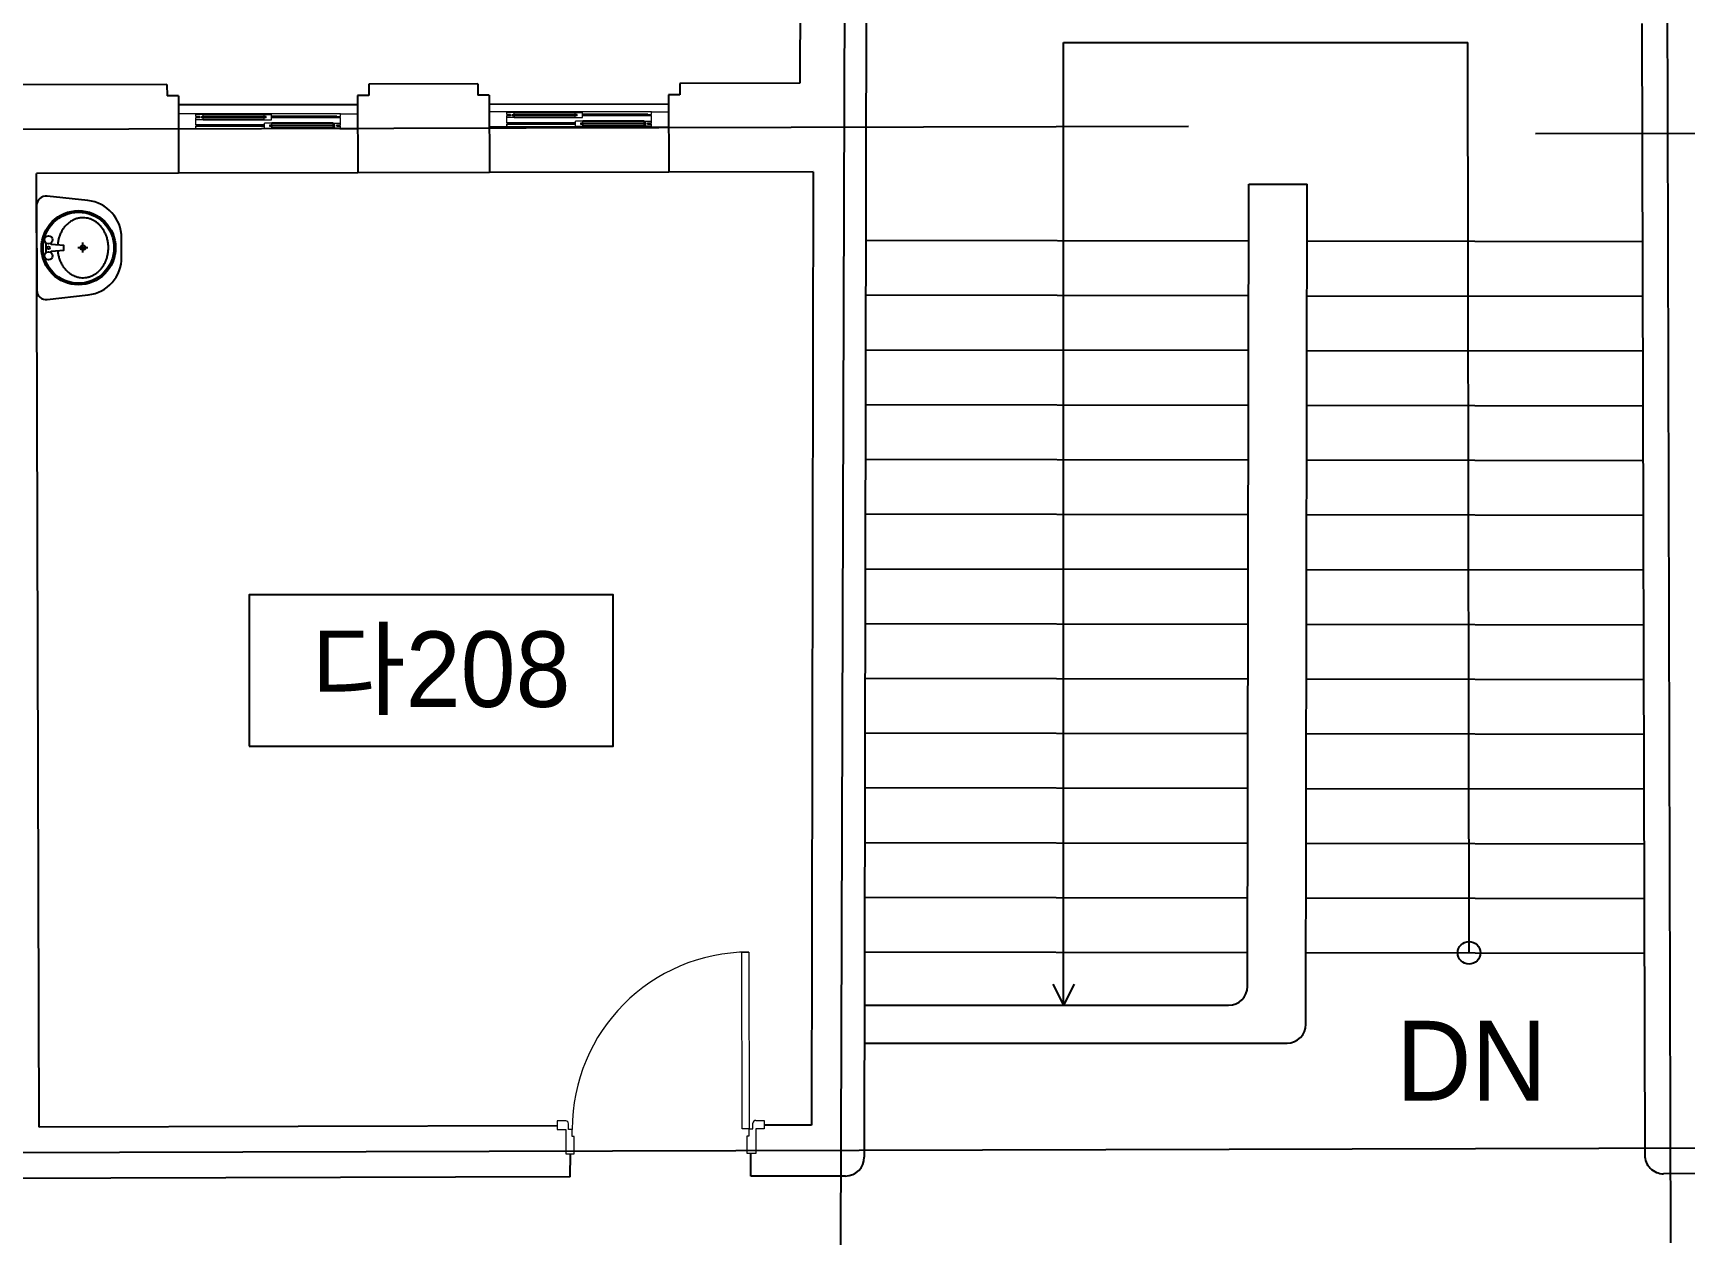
# Model space of a CAD drawing. Header units: millimetres. Extents: x 580267 to 706267, y -57600 to 28800.
# Drawn here: x 651432 to 660184, y -18428 to -12008 of the extents above; entities that cross this region are included whole.
import ezdxf
from ezdxf.enums import TextEntityAlignment as Align

# ---------------------------------------------------------------- set-up
doc = ezdxf.new("R2010")
doc.units = ezdxf.units.MM
doc.header["$LTSCALE"] = 5
for name, color, linetype in [('A-ELEV-0', 7, 'Continuous'), ('text', 7, 'Continuous'), ('단면선', 2, 'Continuous'), ('입면', 7, 'Continuous'), ('입면선', 8, 'Continuous'), ('중심선', 1, 'Continuous')]:
    doc.layers.add(name, color=color, linetype=linetype)
doc.layers.add('ELE-2 (마감 창호)', color=4, linetype='Continuous', lineweight=9)
doc.styles.get("Standard").update_dxf_attribs({"font": 'Gulim.ttf'})

# ---------------------------------------------------------------- blocks, each defined once
blk = doc.blocks.new('A$C26F80365')
at = {"layer": '입면선'}
for p, q in [((-25, 194.2), (25, 194.2)), ((-26, 0), (27, 0)), ((0, -26.6), (0, 26.4))]:
    blk.add_line(p, q, dxfattribs=at)
blk.add_lwpolyline([(-51, -205), (51, -205, 0.382162), (249.8, -27.1), (273.8, 189.5, 0.447008), (224.1, 245), (-224.1, 245, 0.447008), (-273.8, 189.5), (-249.8, -27.1, 0.382162)], format="xyb", close=True, dxfattribs=at)
blk.add_lwpolyline([(-25, 170.3), (-22.4, 170.3, -0.386916), (-18.1, 166.4), (-12, 101.1), (12, 101.1), (18.1, 166.4, -0.386916), (22.4, 170.3), (25, 170.3)], format="xyb", dxfattribs=at)
for centre, radius in [((0, 23.4), 196.4), ((0, 23.4), 187.9), ((-42.7, 182.3), 21.4), ((0, 182.3), 6.83), ((42.7, 182.3), 21.4), ((0, -0.1), 12.8)]:
    blk.add_circle(centre, radius, dxfattribs=at)
blk.add_rational_spline([(-15.1, 134.2), (-270, 113.6), (-135, -71.2), (0, -256.1), (135, -71.2), (270, 113.6), (15.1, 134.2)], [1, 0.527194519268, 1, 0.527194519268, 1, 0.527194519268, 1], degree=2, knots=[0, 0, 0, 0.333333, 0.333333, 0.666667, 0.666667, 1, 1, 1], dxfattribs=at)

msp = doc.modelspace()

# ---------------------------------------------------------------- linework, layer by layer
at = {"layer": 'A-ELEV-0', "linetype": 'ByBlock'}
for p, q in [((657866.1, -17058.7), (657873.2, -12808.8)), ((657873.2, -12808.8), (658183.2, -12809.3)), ((658175.8, -17258.7), (658183.2, -12809.3)), ((655843.7, -13105.4), (657872.7, -13108.8)), ((658182.7, -13109.3), (659958.3, -13112.3)), ((655843.2, -13395.4), (657872.2, -13398.8)), ((658182.2, -13399.3), (659959.1, -13402.3)), ((655842.7, -13685.4), (657871.7, -13688.8)), ((658181.7, -13689.3), (659959.8, -13692.3)), ((655842.3, -13975.4), (657871.3, -13978.8)), ((658181.3, -13979.3), (659960.6, -13982.3)), ((655841.8, -14265.4), (657870.8, -14268.8)), ((658180.8, -14269.3), (659961.3, -14272.3)), ((655841.3, -14555.4), (657870.3, -14558.8)), ((658180.3, -14559.3), (659962.1, -14562.3)), ((655840.8, -14845.4), (657869.8, -14848.8)), ((658179.8, -14849.3), (659962.8, -14852.3)), ((655840.3, -15135.4), (657869.3, -15138.8)), ((658179.3, -15139.3), (659963.5, -15142.3)), ((655839.8, -15425.4), (657868.8, -15428.8)), ((658178.8, -15429.3), (659964.3, -15432.3)), ((655839.4, -15715.4), (657868.4, -15718.8)), ((658178.4, -15719.3), (659965, -15722.3)), ((655838.9, -16005.4), (657867.9, -16008.8)), ((658177.9, -16009.3), (659965.8, -16012.3)), ((655838.4, -16295.4), (657867.4, -16298.8)), ((658177.4, -16299.3), (659966.5, -16302.3)), ((655837.9, -16585.4), (657866.9, -16588.8)), ((658176.9, -16589.3), (659967.2, -16592.3)), ((655837.4, -16875.4), (657866.4, -16878.8)), ((658176.4, -16879.3), (659968, -16882.3)), ((655835.4, -17158.5), (657766.1, -17158.5)), ((655835.4, -17358.5), (658075.8, -17358.5))]:
    msp.add_line(p, q, dxfattribs=at)
for centre in [(657766.1, -17058.5), (658075.8, -17258.5)]:
    msp.add_arc(centre, 100, 270, 359.90421, dxfattribs=at)
at = {"layer": 'ELE-2 (마감 창호)'}
for p, q in [((653941.1, -12425.2), (653849.3, -12425.2)), ((654709, -12425.2), (653941.1, -12425.2)), ((653941.1, -12440.2), (653941.1, -12425.2)), ((654709, -12440.2), (654709, -12425.2)), ((654709, -12425.2), (654799.3, -12425.2)), ((652293.6, -12436), (652201.8, -12436)), ((653061.5, -12436), (652293.6, -12436)), ((652293.6, -12451), (652293.6, -12436)), ((652313.6, -12451), (652293.6, -12451)), ((652293.6, -12496), (652293.6, -12456)), ((652313.6, -12456), (652293.6, -12456)), ((652313.6, -12496), (652293.6, -12496)), ((652293.6, -12513), (652293.6, -12501)), ((652313.6, -12501), (652293.6, -12501)), ((652298.6, -12513), (652293.6, -12513)), ((652294.6, -12450), (652294.6, -12440)), ((652333.6, -12440), (652294.6, -12440)), ((652314.6, -12450), (652294.6, -12450)), ((652294.6, -12467), (652294.6, -12457)), ((652314.6, -12457), (652294.6, -12457)), ((652333.6, -12467), (652294.6, -12467)), ((652298.6, -12516), (652298.6, -12513)), ((652313.6, -12456), (652313.6, -12451)), ((652313.6, -12501), (652313.6, -12496)), ((652314.6, -12457), (652314.6, -12450)), ((652323.6, -12449.5), (652333.6, -12448.5)), ((652323.6, -12457.5), (652323.6, -12449.5)), ((652333.6, -12458.5), (652323.6, -12457.5)), ((652328.6, -12456.5), (652328.6, -12450.5)), ((652662, -12450.5), (652328.6, -12450.5)), ((652662, -12456.5), (652328.6, -12456.5)), ((652333.6, -12448.5), (652333.6, -12440)), ((652335.6, -12449), (652333.6, -12448.5)), ((652335.6, -12458), (652333.6, -12458.5)), ((652333.6, -12467), (652333.6, -12458.5)), ((652336.6, -12450.5), (652335.6, -12449)), ((652336.6, -12456.5), (652335.6, -12458)), ((652654, -12450.5), (652655, -12449)), ((652654, -12456.5), (652655, -12458)), ((652655, -12449), (652657, -12448.5)), ((652655, -12458), (652657, -12458.5)), ((652657, -12448.5), (652657, -12440)), ((652657, -12440), (652696, -12440)), ((652667, -12449.5), (652657, -12448.5)), ((652667, -12457.5), (652657, -12458.5)), ((652657, -12467), (652657, -12458.5)), ((652657, -12467), (652696, -12467)), ((652658, -12512), (652658, -12485)), ((652697, -12485), (652658, -12485)), ((652697, -12485), (652658, -12485)), ((652658, -12512), (652697, -12512)), ((652662, -12456.5), (652662, -12450.5)), ((652667, -12457.5), (652667, -12449.5)), ((652687, -12494.5), (652697, -12493.5)), ((652687, -12502.5), (652687, -12494.5)), ((652697, -12503.5), (652687, -12502.5)), ((652692, -12501.5), (652692, -12495.5)), ((653025.5, -12495.5), (652692, -12495.5)), ((653025.5, -12501.5), (652692, -12501.5)), ((652696, -12467), (652696, -12440)), ((652697, -12493.5), (652697, -12485)), ((652699, -12494), (652697, -12493.5)), ((652699, -12503), (652697, -12503.5)), ((652697, -12512), (652697, -12503.5)), ((652700, -12495.5), (652699, -12494)), ((652700, -12501.5), (652699, -12503)), ((653018.5, -12495.5), (653019.5, -12494)), ((653018.5, -12501.5), (653019.5, -12503)), ((653019.5, -12494), (653021.5, -12493.5)), ((653019.5, -12503), (653021.5, -12503.5)), ((653021.5, -12493.5), (653021.5, -12485)), ((653021.5, -12485), (653060.5, -12485)), ((653031.5, -12494.5), (653021.5, -12493.5)), ((653021.5, -12503.5), (653031.5, -12502.5)), ((653021.5, -12512), (653021.5, -12503.5)), ((653060.5, -12512), (653021.5, -12512)), ((653026.5, -12501.5), (653026.5, -12495.5)), ((653031.5, -12502.5), (653031.5, -12494.5)), ((653040.5, -12502), (653040.5, -12495)), ((653040.5, -12495), (653060.5, -12495)), ((653040.5, -12502), (653060.5, -12502)), ((653041.5, -12456), (653041.5, -12451)), ((653041.5, -12451), (653061.5, -12451)), ((653041.5, -12456), (653061.5, -12456)), ((653041.5, -12501), (653041.5, -12496)), ((653041.5, -12496), (653061.5, -12496)), ((653041.5, -12501), (653061.5, -12501)), ((653056.5, -12516), (653056.5, -12513)), ((653056.5, -12513), (653061.5, -12513)), ((653060.5, -12495), (653060.5, -12485)), ((653060.5, -12512), (653060.5, -12502)), ((653061.5, -12451), (653061.5, -12436)), ((653061.5, -12436), (653151.8, -12436)), ((653061.5, -12496), (653061.5, -12456)), ((653061.5, -12513), (653061.5, -12501)), ((653946.1, -12505.2), (653849.4, -12505.2)), ((653961.1, -12440.2), (653941.1, -12440.2)), ((653941.1, -12485.2), (653941.1, -12445.2)), ((653961.1, -12445.2), (653941.1, -12445.2)), ((653961.1, -12485.2), (653941.1, -12485.2)), ((653941.1, -12502.2), (653941.1, -12490.2)), ((653961.1, -12490.2), (653941.1, -12490.2)), ((653946.1, -12502.2), (653941.1, -12502.2)), ((653942.1, -12439.2), (653942.1, -12429.2)), ((653981.1, -12429.2), (653942.1, -12429.2)), ((653962.1, -12439.2), (653942.1, -12439.2)), ((653942.1, -12456.2), (653942.1, -12446.2)), ((653962.1, -12446.2), (653942.1, -12446.2)), ((653981.1, -12456.2), (653942.1, -12456.2)), ((653946.1, -12505.2), (653946.1, -12502.2)), ((654704, -12505.2), (653946.1, -12505.2)), ((653961.1, -12445.2), (653961.1, -12440.2)), ((653961.1, -12490.2), (653961.1, -12485.2)), ((653962.1, -12446.2), (653962.1, -12439.2)), ((653971.1, -12438.7), (653981.1, -12437.7)), ((653971.1, -12446.7), (653971.1, -12438.7)), ((653981.1, -12447.7), (653971.1, -12446.7)), ((653976.1, -12445.7), (653976.1, -12439.7)), ((654309.5, -12439.7), (653976.1, -12439.7)), ((654309.5, -12445.7), (653976.1, -12445.7)), ((653981.1, -12437.7), (653981.1, -12429.2)), ((653983.1, -12438.2), (653981.1, -12437.7)), ((653983.1, -12447.2), (653981.1, -12447.7)), ((653981.1, -12456.2), (653981.1, -12447.7)), ((653984.1, -12439.7), (653983.1, -12438.2)), ((653984.1, -12445.7), (653983.1, -12447.2)), ((654301.5, -12439.7), (654302.5, -12438.2)), ((654301.5, -12445.7), (654302.5, -12447.2)), ((654302.5, -12438.2), (654304.5, -12437.7)), ((654302.5, -12447.2), (654304.5, -12447.7)), ((654304.5, -12437.7), (654304.5, -12429.2)), ((654304.5, -12429.2), (654343.5, -12429.2)), ((654314.5, -12438.7), (654304.5, -12437.7)), ((654314.5, -12446.7), (654304.5, -12447.7)), ((654304.5, -12456.2), (654304.5, -12447.7)), ((654304.5, -12456.2), (654343.5, -12456.2)), ((654305.5, -12501.2), (654305.5, -12474.2)), ((654344.5, -12474.2), (654305.5, -12474.2)), ((654344.5, -12474.2), (654305.5, -12474.2)), ((654305.5, -12501.2), (654344.5, -12501.2)), ((654309.5, -12445.7), (654309.5, -12439.7)), ((654314.5, -12446.7), (654314.5, -12438.7)), ((654334.5, -12483.7), (654344.5, -12482.7)), ((654334.5, -12491.7), (654334.5, -12483.7)), ((654344.5, -12492.7), (654334.5, -12491.7)), ((654339.5, -12490.7), (654339.5, -12484.7)), ((654673, -12484.7), (654339.5, -12484.7)), ((654673, -12490.7), (654339.5, -12490.7)), ((654343.5, -12456.2), (654343.5, -12429.2)), ((654344.5, -12482.7), (654344.5, -12474.2)), ((654346.5, -12483.2), (654344.5, -12482.7)), ((654346.5, -12492.2), (654344.5, -12492.7)), ((654344.5, -12501.2), (654344.5, -12492.7)), ((654347.5, -12484.7), (654346.5, -12483.2)), ((654347.5, -12490.7), (654346.5, -12492.2)), ((654666, -12484.7), (654667, -12483.2)), ((654666, -12490.7), (654667, -12492.2)), ((654667, -12483.2), (654669, -12482.7)), ((654667, -12492.2), (654669, -12492.7)), ((654669, -12482.7), (654669, -12474.2)), ((654669, -12474.2), (654708, -12474.2)), ((654679, -12483.7), (654669, -12482.7)), ((654669, -12492.7), (654679, -12491.7)), ((654669, -12501.2), (654669, -12492.7)), ((654708, -12501.2), (654669, -12501.2)), ((654674, -12490.7), (654674, -12484.7)), ((654679, -12491.7), (654679, -12483.7)), ((654688, -12491.2), (654688, -12484.2)), ((654688, -12484.2), (654708, -12484.2)), ((654688, -12491.2), (654708, -12491.2)), ((654689, -12445.2), (654689, -12440.2)), ((654689, -12440.2), (654709, -12440.2)), ((654689, -12445.2), (654709, -12445.2)), ((654689, -12490.2), (654689, -12485.2)), ((654689, -12485.2), (654709, -12485.2)), ((654689, -12490.2), (654709, -12490.2)), ((654704, -12505.2), (654704, -12502.2)), ((654704, -12502.2), (654709, -12502.2)), ((654704, -12505.2), (654799.4, -12505.2)), ((654708, -12484.2), (654708, -12474.2)), ((654708, -12501.2), (654708, -12491.2)), ((654709, -12485.2), (654709, -12445.2)), ((654709, -12502.2), (654709, -12490.2)), ((652298.6, -12516), (652202, -12516)), ((653056.5, -12516), (652298.6, -12516)), ((653056.5, -12516), (653152, -12516)), ((655188.9, -17813.2), (655186.3, -16876.2)), ((655186.3, -16876.2), (655223.3, -16876.2)), ((655223.3, -16876.2), (655225.9, -17813.2)), ((654253.9, -17770.8), (654208.9, -17770.8)), ((654208.9, -17770.8), (654208.9, -17815.8)), ((654208.9, -17815.8), (654253.9, -17815.8)), ((654253.9, -17815.8), (654253.9, -17945.8)), ((654268.9, -17815.8), (654268.9, -17785.8)), ((654288.9, -17815.8), (654268.9, -17815.8)), ((654288.9, -17852.8), (654288.9, -17815.8)), ((654298.9, -17852.8), (654288.9, -17852.8)), ((654298.9, -17945.8), (654298.9, -17852.8)), ((655225.9, -17813.2), (655188.9, -17813.2)), ((655215.9, -17943.2), (655215.9, -17850.2)), ((655215.9, -17850.2), (655225.9, -17850.2)), ((655225.9, -17813.2), (655245.9, -17813.2)), ((655225.9, -17850.2), (655225.9, -17813.2)), ((655245.9, -17813.2), (655245.9, -17783.2)), ((655260.9, -17768.2), (655305.9, -17768.2)), ((655305.9, -17813.2), (655260.9, -17813.2)), ((655260.9, -17813.2), (655260.9, -17943.2)), ((655305.9, -17768.2), (655305.9, -17813.2)), ((654253.9, -17945.8), (654298.9, -17945.8)), ((655260.9, -17943.2), (655215.9, -17943.2))]:
    msp.add_line(p, q, dxfattribs=at)
for centre, radius, start, end in [((655225.9, -17813.2), 937, 90.1607, 180.1607), ((654253.9, -17785.8), 15, 0, 90), ((655260.9, -17783.2), 15, 90, 180)]:
    msp.add_arc(centre, radius, start, end, dxfattribs=at)
at = {"layer": 'text'}
msp.add_lwpolyline([(652576.2, -15785.6), (654504.8, -15785.6), (654504.8, -14983.7), (652576.2, -14983.7)], close=True, dxfattribs=at)
at = {"layer": '단면선'}
for p, q in [((655496.2, -11751.7), (655494.6, -12273.5)), ((655846, -11752.3), (655835.6, -17963)), ((659955.4, -11957.1), (659970.7, -17951.1)), ((652141.4, -12281.2), (650405.3, -12285.2)), ((652141.4, -12281.2), (652141.6, -12341.2)), ((653211.6, -12338.7), (653151.6, -12338.9)), ((653151.6, -12338.9), (653152.5, -12748.9)), ((653788.9, -12277.4), (653211.4, -12278.7)), ((653211.4, -12278.7), (653211.6, -12338.7)), ((653788.9, -12277.4), (653789.1, -12337.4)), ((653849.1, -12337.3), (653789.1, -12337.4)), ((653849.1, -12337.3), (653850, -12747.3)), ((654859, -12334.9), (654799, -12335.1)), ((654799, -12335.1), (654800, -12745.1)), ((655494.6, -12273.5), (654858.9, -12274.9)), ((654858.9, -12274.9), (654859, -12334.9)), ((652201.6, -12341.1), (652141.6, -12341.2)), ((652201.6, -12341.1), (652202.5, -12751.1)), ((652202.5, -12751.1), (651450.1, -12752.8)), ((651463.9, -17804.5), (651450.1, -12752.8)), ((653850, -12747.3), (653152.5, -12748.9)), ((655564.3, -12743.3), (654800, -12745.1)), ((655564.3, -12743.3), (655555.9, -17793.3)), ((654208.9, -17797), (651463.9, -17804.5)), ((655555.9, -17793.3), (655305.9, -17794)), ((654278.4, -18066.8), (654278.6, -17945.8)), ((655235.4, -18064.2), (655235.6, -17943.2)), ((654278.4, -18066.8), (648679.7, -18082.2)), ((655735.9, -18062.8), (655235.4, -18064.2)), ((661387.5, -18047.3), (660071, -18050.9))]:
    msp.add_line(p, q, dxfattribs=at)
for centre, start, end in [((655735.6, -17962.8), 270.15734, 359.90421), ((660070.7, -17950.9), 180.14638, 270.15734)]:
    msp.add_arc(centre, 100, start, end, dxfattribs=at)
at = {"layer": '입면'}
for p, q in [((656891.4, -17158.5), (656891.4, -12058.6)), ((656891.4, -12058.6), (659033.8, -12058.6)), ((659040, -16880.7), (659033.8, -12058.6)), ((653151.6, -12388.9), (652201.7, -12388.9)), ((654799.2, -12385.1), (653849.2, -12387.3)), ((652658, -12496), (652293.6, -12496)), ((652658, -12501), (652293.6, -12501)), ((652657, -12440), (652333.6, -12440)), ((652657, -12467), (652333.6, -12467)), ((653041.5, -12451), (652696, -12451)), ((653041.5, -12456), (652696, -12456)), ((653021.5, -12485), (652697, -12485)), ((653021.5, -12512), (652697, -12512)), ((654305.5, -12485.2), (653941.1, -12485.2)), ((654305.5, -12490.2), (653941.1, -12490.2)), ((654304.5, -12429.2), (653981.1, -12429.2)), ((654304.5, -12456.2), (653981.1, -12456.2)), ((654689, -12440.2), (654343.5, -12440.2)), ((654689, -12445.2), (654343.5, -12445.2)), ((654669, -12474.2), (654344.5, -12474.2)), ((654669, -12501.2), (654344.5, -12501.2)), ((653152.5, -12748.9), (652202.5, -12751.1)), ((654800, -12745.1), (653850, -12747.3))]:
    msp.add_line(p, q, dxfattribs=at)
for points in [[(656835.1, -17046.4), (656891.4, -17158.5)], [(656947.6, -17046.4), (656891.4, -17158.5)]]:
    msp.add_lwpolyline(points, dxfattribs=at)
msp.add_circle((659040, -16880.7), 60, dxfattribs=at)
at = {"layer": '중심선'}
for p, q in [((655779.8, 3983), (655710.5, -18427.9)), ((660049.7, 3983), (660106.9, -18415.8)), ((657554.2, -12503.7), (619225.6, -12592.5)), ((672136.4, -12513.1), (659391.9, -12542.6)), ((675522.1, -17873.5), (597674.8, -18087.2))]:
    msp.add_line(p, q, dxfattribs=at)

# ---------------------------------------------------------------- block references
at = {"layer": '입면선', "rotation": 90.15734066348143}
msp.add_blockref('A$C26F80365', (651696.1, -13145.3), dxfattribs=at)

# ---------------------------------------------------------------- texts
at = {"layer": 'text'}
for s, height, p in [('다208', 400, (653591.7, -15377.8)), ('DN', 422.4, (659052.8, -17451.6))]:
    msp.add_text(s, height=height, dxfattribs=at).set_placement(p, align=Align.MIDDLE_CENTER)

doc.saveas('drawing.dxf')
